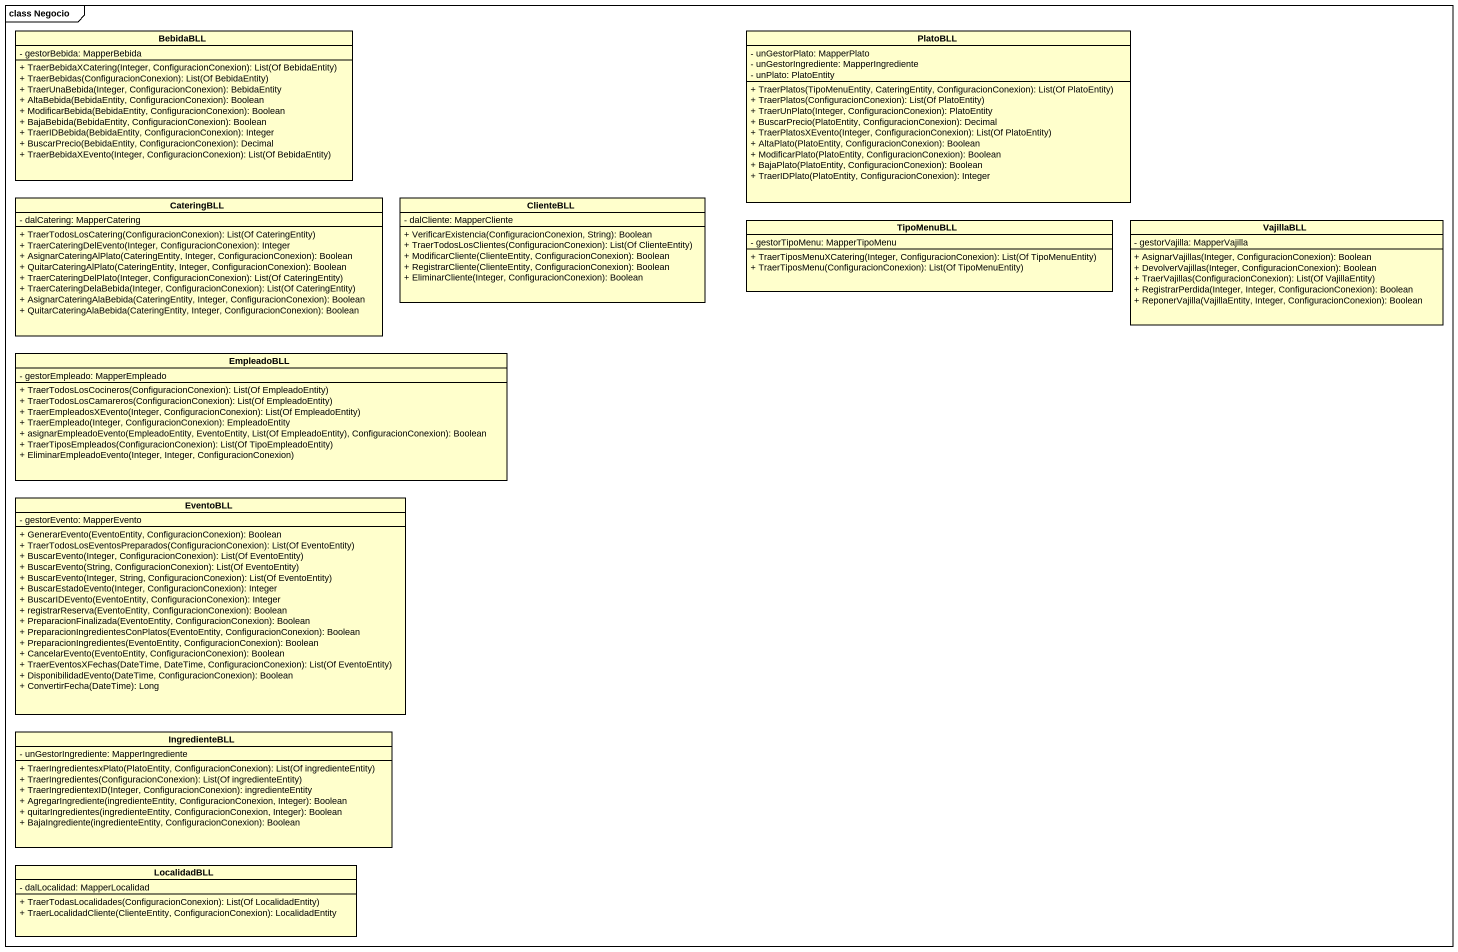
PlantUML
@startuml
mainframe class Negocio
hide circle
hide empty members
skinparam classAttributeIconSize 0
class BebidaBLL {
  - gestorBebida: MapperBebida
  + TraerBebidaXCatering(Integer, ConfiguracionConexion): List(Of BebidaEntity)
  + TraerBebidas(ConfiguracionConexion): List(Of BebidaEntity)
  + TraerUnaBebida(Integer, ConfiguracionConexion): BebidaEntity
  + AltaBebida(BebidaEntity, ConfiguracionConexion): Boolean
  + ModificarBebida(BebidaEntity, ConfiguracionConexion): Boolean
  + BajaBebida(BebidaEntity, ConfiguracionConexion): Boolean
  + TraerIDBebida(BebidaEntity, ConfiguracionConexion): Integer
  + BuscarPrecio(BebidaEntity, ConfiguracionConexion): Decimal
  + TraerBebidaXEvento(Integer, ConfiguracionConexion): List(Of BebidaEntity)
}
class PlatoBLL {
  - unGestorPlato: MapperPlato
  - unGestorIngrediente: MapperIngrediente
  - unPlato: PlatoEntity
  + TraerPlatos(TipoMenuEntity, CateringEntity, ConfiguracionConexion): List(Of PlatoEntity)
  + TraerPlatos(ConfiguracionConexion): List(Of PlatoEntity)
  + TraerUnPlato(Integer, ConfiguracionConexion): PlatoEntity
  + BuscarPrecio(PlatoEntity, ConfiguracionConexion): Decimal
  + TraerPlatosXEvento(Integer, ConfiguracionConexion): List(Of PlatoEntity)
  + AltaPlato(PlatoEntity, ConfiguracionConexion): Boolean
  + ModificarPlato(PlatoEntity, ConfiguracionConexion): Boolean
  + BajaPlato(PlatoEntity, ConfiguracionConexion): Boolean
  + TraerIDPlato(PlatoEntity, ConfiguracionConexion): Integer
}
class CateringBLL {
  - dalCatering: MapperCatering
  + TraerTodosLosCatering(ConfiguracionConexion): List(Of CateringEntity)
  + TraerCateringDelEvento(Integer, ConfiguracionConexion): Integer
  + AsignarCateringAlPlato(CateringEntity, Integer, ConfiguracionConexion): Boolean
  + QuitarCateringAlPlato(CateringEntity, Integer, ConfiguracionConexion): Boolean
  + TraerCateringDelPlato(Integer, ConfiguracionConexion): List(Of CateringEntity)
  + TraerCateringDelaBebida(Integer, ConfiguracionConexion): List(Of CateringEntity)
  + AsignarCateringAlaBebida(CateringEntity, Integer, ConfiguracionConexion): Boolean
  + QuitarCateringAlaBebida(CateringEntity, Integer, ConfiguracionConexion): Boolean
}
class ClienteBLL {
  - dalCliente: MapperCliente
  + VerificarExistencia(ConfiguracionConexion, String): Boolean
  + TraerTodosLosClientes(ConfiguracionConexion): List(Of ClienteEntity)
  + ModificarCliente(ClienteEntity, ConfiguracionConexion): Boolean
  + RegistrarCliente(ClienteEntity, ConfiguracionConexion): Boolean
  + EliminarCliente(Integer, ConfiguracionConexion): Boolean
}
class TipoMenuBLL {
  - gestorTipoMenu: MapperTipoMenu
  + TraerTiposMenuXCatering(Integer, ConfiguracionConexion): List(Of TipoMenuEntity)
  + TraerTiposMenu(ConfiguracionConexion): List(Of TipoMenuEntity)
}
class VajillaBLL {
  - gestorVajilla: MapperVajilla
  + AsignarVajillas(Integer, ConfiguracionConexion): Boolean
  + DevolverVajillas(Integer, ConfiguracionConexion): Boolean
  + TraerVajillas(ConfiguracionConexion): List(Of VajillaEntity)
  + RegistrarPerdida(Integer, Integer, ConfiguracionConexion): Boolean
  + ReponerVajilla(VajillaEntity, Integer, ConfiguracionConexion): Boolean
}
class EmpleadoBLL {
  - gestorEmpleado: MapperEmpleado
  + TraerTodosLosCocineros(ConfiguracionConexion): List(Of EmpleadoEntity)
  + TraerTodosLosCamareros(ConfiguracionConexion): List(Of EmpleadoEntity)
  + TraerEmpleadosXEvento(Integer, ConfiguracionConexion): List(Of EmpleadoEntity)
  + TraerEmpleado(Integer, ConfiguracionConexion): EmpleadoEntity
  + asignarEmpleadoEvento(EmpleadoEntity, EventoEntity, List(Of EmpleadoEntity), ConfiguracionConexion): Boolean
  + TraerTiposEmpleados(ConfiguracionConexion): List(Of TipoEmpleadoEntity)
  + EliminarEmpleadoEvento(Integer, Integer, ConfiguracionConexion)
}
class EventoBLL {
  - gestorEvento: MapperEvento
  + GenerarEvento(EventoEntity, ConfiguracionConexion): Boolean
  + TraerTodosLosEventosPreparados(ConfiguracionConexion): List(Of EventoEntity)
  + BuscarEvento(Integer, ConfiguracionConexion): List(Of EventoEntity)
  + BuscarEvento(String, ConfiguracionConexion): List(Of EventoEntity)
  + BuscarEvento(Integer, String, ConfiguracionConexion): List(Of EventoEntity)
  + BuscarEstadoEvento(Integer, ConfiguracionConexion): Integer
  + BuscarIDEvento(EventoEntity, ConfiguracionConexion): Integer
  + registrarReserva(EventoEntity, ConfiguracionConexion): Boolean
  + PreparacionFinalizada(EventoEntity, ConfiguracionConexion): Boolean
  + PreparacionIngredientesConPlatos(EventoEntity, ConfiguracionConexion): Boolean
  + PreparacionIngredientes(EventoEntity, ConfiguracionConexion): Boolean
  + CancelarEvento(EventoEntity, ConfiguracionConexion): Boolean
  + TraerEventosXFechas(DateTime, DateTime, ConfiguracionConexion): List(Of EventoEntity)
  + DisponibilidadEvento(DateTime, ConfiguracionConexion): Boolean
  + ConvertirFecha(DateTime): Long
}
class IngredienteBLL {
  - unGestorIngrediente: MapperIngrediente
  + TraerIngredientesxPlato(PlatoEntity, ConfiguracionConexion): List(Of ingredienteEntity)
  + TraerIngredientes(ConfiguracionConexion): List(Of ingredienteEntity)
  + TraerIngredientexID(Integer, ConfiguracionConexion): ingredienteEntity
  + AgregarIngrediente(ingredienteEntity, ConfiguracionConexion, Integer): Boolean
  + quitarIngredientes(ingredienteEntity, ConfiguracionConexion, Integer): Boolean
  + BajaIngrediente(ingredienteEntity, ConfiguracionConexion): Boolean
}
class LocalidadBLL {
  - dalLocalidad: MapperLocalidad
  + TraerTodasLocalidades(ConfiguracionConexion): List(Of LocalidadEntity)
  + TraerLocalidadCliente(ClienteEntity, ConfiguracionConexion): LocalidadEntity
}
@enduml
